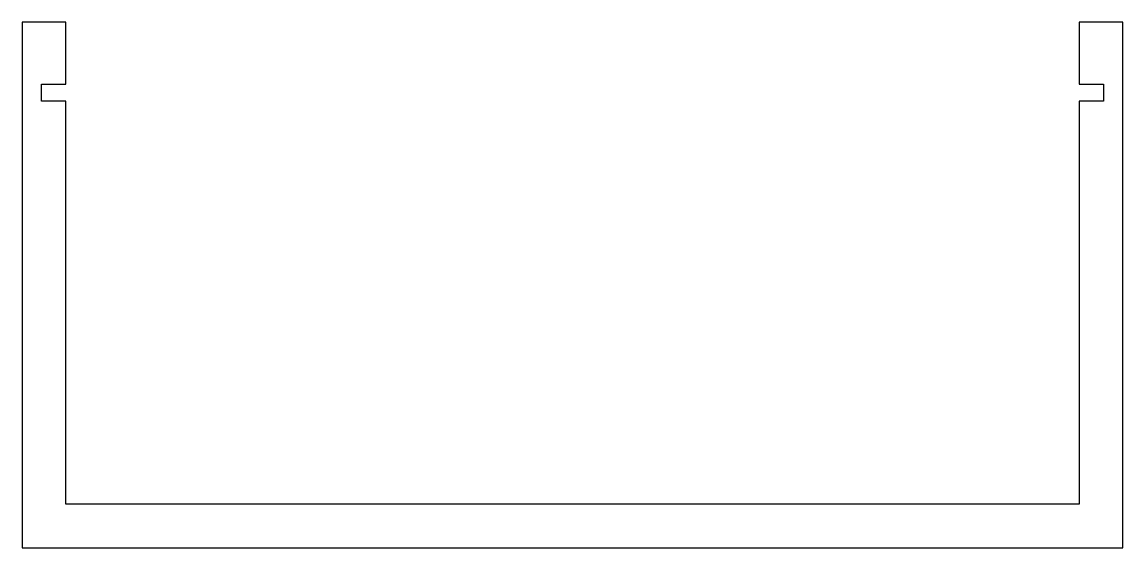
# Model space of a CAD drawing. Header units: metres. Extents: x -113 to 113, y -54 to 54.
import ezdxf

# ---------------------------------------------------------------- set-up
doc = ezdxf.new("R2010")
doc.units = ezdxf.units.M

msp = doc.modelspace()

# ---------------------------------------------------------------- linework, layer by layer
for p, q in [((-104, 54), (-113, 54)), ((-113, 54), (-113, -54)), ((-104, 41.25), (-104, 54)), ((113, 54), (104, 54)), ((104, 54), (104, 41.25)), ((113, -54), (113, 54)), ((-109, 37.75), (-109, 41.25)), ((-109, 41.25), (-104, 41.25)), ((104, 41.25), (109, 41.25)), ((109, 41.25), (109, 37.75)), ((-104, 37.75), (-109, 37.75)), ((-104, -45), (-104, 37.75)), ((109, 37.75), (104, 37.75)), ((104, 37.75), (104, -45)), ((104, -45), (-104, -45)), ((-113, -54), (113, -54))]:
    msp.add_line(p, q)

doc.saveas('drawing.dxf')
